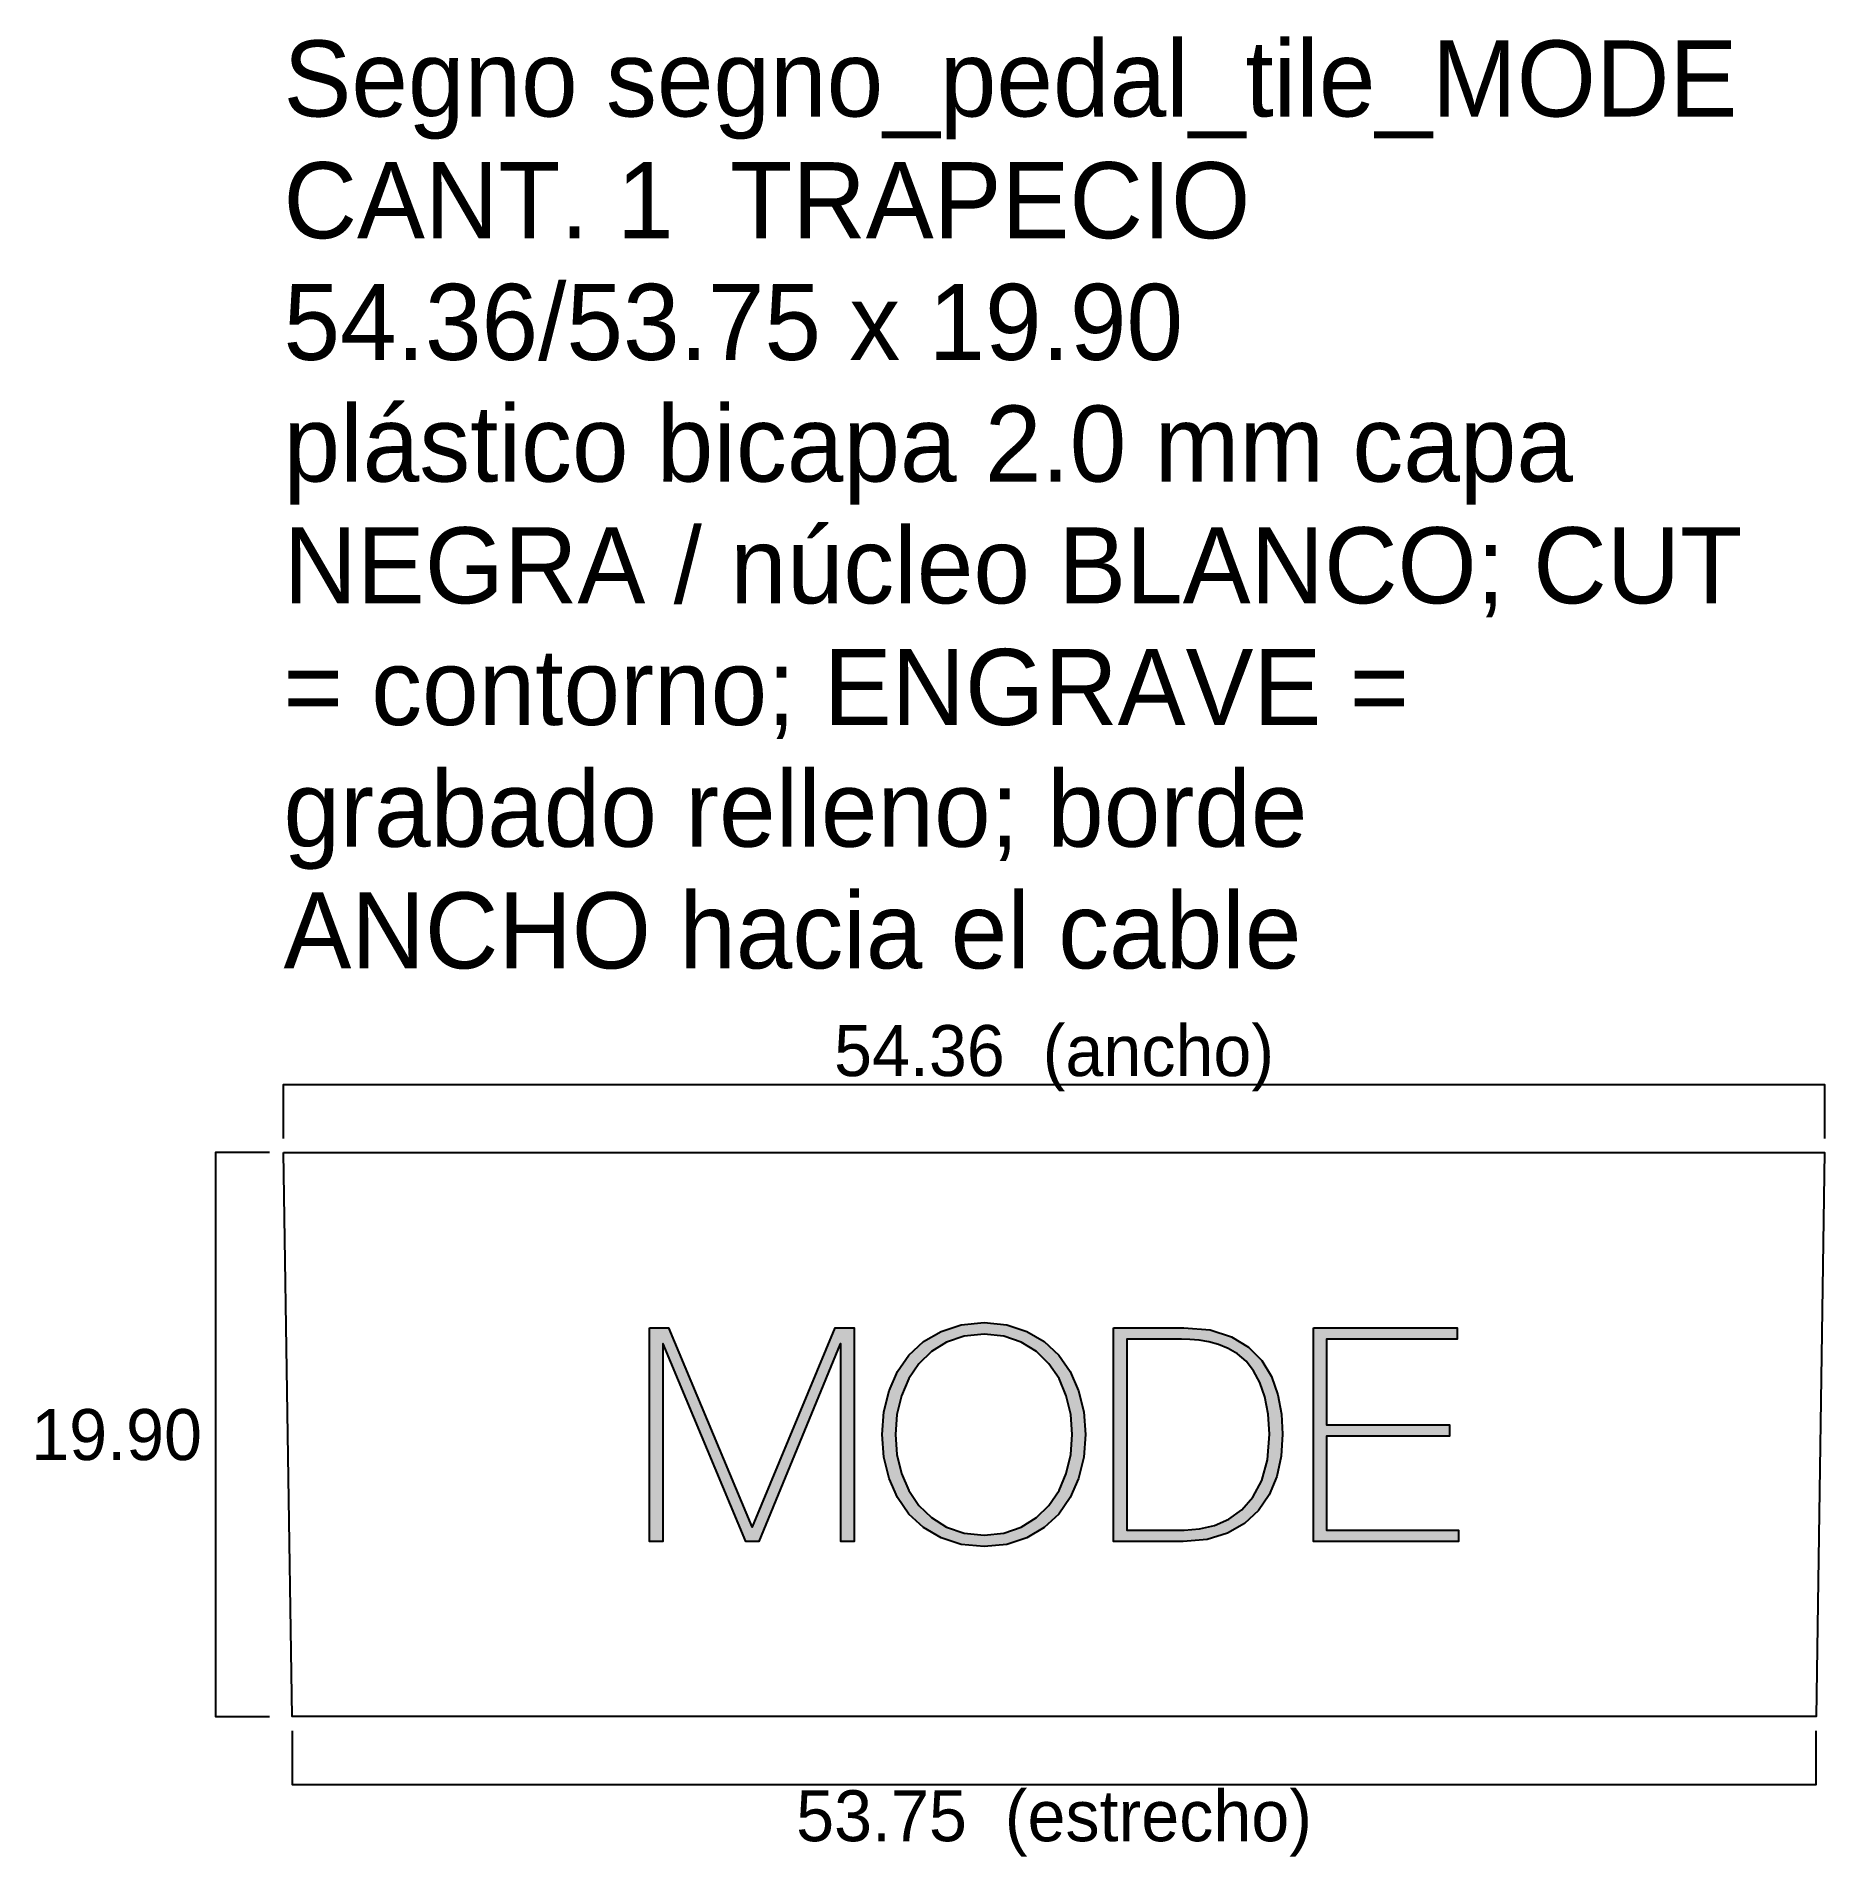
# Model space of a CAD drawing. Header units: millimetres. Extents: x -35.9 to 27.2, y -14.9 to 49.3.
import ezdxf
from ezdxf.enums import TextEntityAlignment as Align

# ---------------------------------------------------------------- set-up
doc = ezdxf.new("R2010")
doc.units = ezdxf.units.MM
for name, color, linetype in [('CUT', 7, 'Continuous'), ('ENGRAVE', 3, 'Continuous'), ('NOTE', 8, 'Continuous')]:
    doc.layers.add(name, color=color, linetype=linetype)

msp = doc.modelspace()

# ---------------------------------------------------------------- hatches: boundary and pattern name
at = {"layer": 'ENGRAVE'}
h = msp.add_hatch(color=256, dxfattribs=at)
h.paths.add_polyline_path([(1.11, 0.001), (1.049, -0.798), (0.867, -1.547), (0.57, -2.223), (0.164, -2.805), (-0.347, -3.281), (-0.961, -3.645), (-1.671, -3.874), (-2.471, -3.95), (-3.273, -3.874), (-3.986, -3.645), (-4.604, -3.281), (-5.117, -2.805), (-5.522, -2.223), (-5.82, -1.547), (-6.002, -0.798), (-6.062, 0.001), (-6.002, 0.799), (-5.82, 1.547), (-5.522, 2.224), (-5.117, 2.805), (-4.604, 3.281), (-3.986, 3.643), (-3.273, 3.873), (-2.471, 3.95), (-1.671, 3.873), (-0.961, 3.643), (-0.347, 3.281), (0.164, 2.805), (0.57, 2.224), (0.867, 1.547), (1.049, 0.799)])
h.paths.add_polyline_path([(-5.597, 0.001), (-5.544, -0.708), (-5.386, -1.374), (-5.127, -1.977), (-4.774, -2.498), (-4.328, -2.929), (-3.792, -3.263), (-3.171, -3.478), (-2.471, -3.549), (-1.773, -3.478), (-1.156, -3.263), (-0.624, -2.929), (-0.179, -2.498), (0.175, -1.977), (0.433, -1.374), (0.592, -0.708), (0.644, 0.001), (0.592, 0.708), (0.433, 1.372), (0.175, 1.976), (-0.179, 2.498), (-0.624, 2.93), (-1.156, 3.263), (-1.773, 3.478), (-2.471, 3.549), (-3.171, 3.478), (-3.792, 3.263), (-4.328, 2.93), (-4.774, 2.498), (-5.127, 1.976), (-5.386, 1.372), (-5.544, 0.708)])
for points in [[(-14.269, 3.772), (-13.604, 3.772), (-10.657, -3.252), (-10.635, -3.252), (-7.721, 3.772), (-7.056, 3.772), (-7.056, -3.77), (-7.52, -3.77), (-7.52, 3.201), (-7.541, 3.201), (-10.414, -3.77), (-10.878, -3.77), (-13.783, 3.201), (-13.804, 3.201), (-13.804, -3.77), (-14.269, -3.77)], [(9.147, 3.772), (14.217, 3.772), (14.217, 3.369), (9.612, 3.369), (9.612, 0.349), (13.943, 0.349), (13.943, -0.052), (9.612, -0.052), (9.612, -3.369), (14.269, -3.369), (14.269, -3.77), (9.147, -3.77)]]:
    msp.add_hatch(color=256, dxfattribs=at).paths.add_polyline_path(points)
h = msp.add_hatch(color=256, dxfattribs=at)
h.paths.add_polyline_path([(2.102, 3.772), (4.574, 3.772), (5.501, 3.693), (6.257, 3.455), (6.861, 3.085), (7.33, 2.61), (7.671, 2.045), (7.894, 1.405), (8.018, 0.718), (8.059, 0.011), (8.008, -0.764), (7.853, -1.484), (7.59, -2.13), (7.213, -2.683), (6.723, -3.135), (6.12, -3.48), (5.398, -3.698), (4.552, -3.77), (2.102, -3.77)])
h.paths.add_polyline_path([(4.595, -3.369), (5.125, -3.328), (5.656, -3.206), (6.164, -2.986), (6.622, -2.656), (7.015, -2.204), (7.325, -1.621), (7.527, -0.888), (7.594, 0.011), (7.555, 0.726), (7.44, 1.331), (7.264, 1.837), (7.039, 2.255), (6.773, 2.59), (6.468, 2.846), (6.141, 3.038), (5.803, 3.179), (5.46, 3.276), (5.117, 3.333), (4.791, 3.36), (4.5, 3.369), (2.567, 3.369), (2.567, -3.369)])

# ---------------------------------------------------------------- linework, layer by layer
at = {"layer": 'CUT'}
msp.add_lwpolyline([(-27.18, 9.95), (27.18, 9.95), (26.877, -9.95), (-26.877, -9.95), (-27.18, 9.95)], close=True, dxfattribs=at)
at = {"layer": 'ENGRAVE'}
for points in [[(1.11, 0.001), (1.049, -0.798), (0.867, -1.547), (0.57, -2.223), (0.164, -2.805), (-0.347, -3.281), (-0.961, -3.645), (-1.671, -3.874), (-2.471, -3.95), (-3.273, -3.874), (-3.986, -3.645), (-4.604, -3.281), (-5.117, -2.805), (-5.522, -2.223), (-5.82, -1.547), (-6.002, -0.798), (-6.062, 0.001), (-6.002, 0.799), (-5.82, 1.547), (-5.522, 2.224), (-5.117, 2.805), (-4.604, 3.281), (-3.986, 3.643), (-3.273, 3.873), (-2.471, 3.95), (-1.671, 3.873), (-0.961, 3.643), (-0.347, 3.281), (0.164, 2.805), (0.57, 2.224), (0.867, 1.547), (1.049, 0.799)], [(-14.269, 3.772), (-13.604, 3.772), (-10.657, -3.252), (-10.635, -3.252), (-7.721, 3.772), (-7.056, 3.772), (-7.056, -3.77), (-7.52, -3.77), (-7.52, 3.201), (-7.541, 3.201), (-10.414, -3.77), (-10.878, -3.77), (-13.783, 3.201), (-13.804, 3.201), (-13.804, -3.77), (-14.269, -3.77)], [(-5.597, 0.001), (-5.544, -0.708), (-5.386, -1.374), (-5.127, -1.977), (-4.774, -2.498), (-4.328, -2.929), (-3.792, -3.263), (-3.171, -3.478), (-2.471, -3.549), (-1.773, -3.478), (-1.156, -3.263), (-0.624, -2.929), (-0.179, -2.498), (0.175, -1.977), (0.433, -1.374), (0.592, -0.708), (0.644, 0.001), (0.592, 0.708), (0.433, 1.372), (0.175, 1.976), (-0.179, 2.498), (-0.624, 2.93), (-1.156, 3.263), (-1.773, 3.478), (-2.471, 3.549), (-3.171, 3.478), (-3.792, 3.263), (-4.328, 2.93), (-4.774, 2.498), (-5.127, 1.976), (-5.386, 1.372), (-5.544, 0.708)], [(2.102, 3.772), (4.574, 3.772), (5.501, 3.693), (6.257, 3.455), (6.861, 3.085), (7.33, 2.61), (7.671, 2.045), (7.894, 1.405), (8.018, 0.718), (8.059, 0.011), (8.008, -0.764), (7.853, -1.484), (7.59, -2.13), (7.213, -2.683), (6.723, -3.135), (6.12, -3.48), (5.398, -3.698), (4.552, -3.77), (2.102, -3.77)], [(4.595, -3.369), (5.125, -3.328), (5.656, -3.206), (6.164, -2.986), (6.622, -2.656), (7.015, -2.204), (7.325, -1.621), (7.527, -0.888), (7.594, 0.011), (7.555, 0.726), (7.44, 1.331), (7.264, 1.837), (7.039, 2.255), (6.773, 2.59), (6.468, 2.846), (6.141, 3.038), (5.803, 3.179), (5.46, 3.276), (5.117, 3.333), (4.791, 3.36), (4.5, 3.369), (2.567, 3.369), (2.567, -3.369)], [(9.147, 3.772), (14.217, 3.772), (14.217, 3.369), (9.612, 3.369), (9.612, 0.349), (13.943, 0.349), (13.943, -0.052), (9.612, -0.052), (9.612, -3.369), (14.269, -3.369), (14.269, -3.77), (9.147, -3.77)]]:
    msp.add_lwpolyline(points, close=True, dxfattribs=at)
at = {"layer": 'NOTE'}
for points in [[(-27.18, 10.45), (-27.18, 12.35), (27.18, 12.35), (27.18, 10.45)], [(-27.68, 9.95), (-29.579, 9.95), (-29.579, -9.95), (-27.68, -9.95)], [(-26.877, -10.45), (-26.877, -12.35), (26.877, -12.35), (26.877, -10.45)]]:
    msp.add_lwpolyline(points, dxfattribs=at)

# ---------------------------------------------------------------- texts
for s, height, p in [('Segno segno_pedal_tile_MODE', 2.684, (-27.18, 46.511)), ('CANT. 1  TRAPECIO', 2.684, (-27.18, 42.216)), ('54.36/53.75 x 19.90', 2.684, (-27.18, 37.922)), ('plástico bicapa 2.0 mm capa', 2.684, (-27.18, 33.628)), ('NEGRA / núcleo BLANCO; CUT', 2.684, (-27.18, 29.333)), ('= contorno; ENGRAVE =', 2.684, (-27.18, 25.039)), ('grabado relleno; borde', 2.684, (-27.18, 20.744)), ('ANCHO hacia el cable', 2.684, (-27.18, 16.45)), ('19.90', 1.8, (-36.079, -0.9))]:
    msp.add_text(s, height=height, dxfattribs=at).set_placement(p)
for s, p in [('54.36  (ancho)', (0, 12.65)), ('53.75  (estrecho)', (0, -14.35))]:
    msp.add_text(s, height=1.8, dxfattribs=at).set_placement(p, align=Align.CENTER)

doc.saveas('drawing.dxf')
